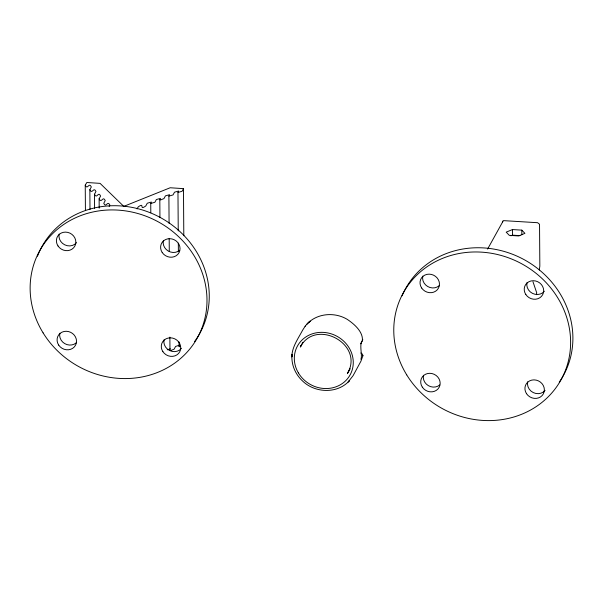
<?xml version="1.0" encoding="UTF-8"?>
<svg xmlns="http://www.w3.org/2000/svg" width="603" height="603" viewBox="0 0 603 603"><rect width="100%" height="100%" fill="white"/><g stroke="black" fill="none" stroke-linecap="round" stroke-linejoin="round"><path stroke-width="0.9" d="M362.938 355.634L360.956 361.152L353.109 375.639L348.097 382.046L349.619 380.485C337.801 394.008 315.233 393.246 302.691 381.126C296.578 375.526 292.508 367.626 291.958 359.305C290.85 348.459 297.874 339.218 302.608 330.195L305.231 326.14M306.935 324.143C316.982 313.13 334.725 311.826 347.207 319.334C354.044 323.894 363.24 331.725 362.38 340.635C358.868 344.562 362.659 355.167 360.911 359.335M360.835 343.454L360.654 343.816L362.365 340.65M539.286 270.008L539.836 266.149L539.542 224.286L537.627 222.711L503.362 220.623L487.593 249.084M536.459 294.671L536.723 292.824L532.962 281.691M150.803 212.791L150.742 203.392L151.376 202.043L147.275 203.226L145.798 205.955C138.554 211.11 145.353 201.809 138.2 206.904L137.092 208.947M159.938 217.585L159.818 199.714L160.451 198.372L156.35 199.555L154.873 202.276L150.773 203.46M169.081 223.314L168.893 196.035L169.533 194.694L165.426 195.877L163.956 198.606L160.7 199.902L159.825 199.751M178.239 230.926L177.968 192.365L178.609 191.023L174.501 192.199L173.031 194.927L168.923 196.111M179.43 345.165L175.579 346.454L174.109 349.182L170.943 350.456L169.978 350.253M180.093 346.755L179.061 346.582M362.787 339.602L362.599 340.22M178.006 192.432L182.106 191.257L183.455 188.641L170.167 187.759L123.781 206.377L100.075 183.372L86.832 182.498L85.242 185.151L85.422 210.515M85.257 185.181C87.503 190.442 88.912 181.722 91.332 186.968L89.855 189.689L89.99 209.445M502.676 221.188L502.623 221.964M301.183 345.466L300.324 347.057L302.812 342.444M300.791 346.175C316.379 318.354 364.717 344.434 347.366 373.641L349.981 368.817M94.588 208.337L94.49 194.226L95.96 191.505C93.578 186.282 92.236 194.89 89.855 189.689M99.186 208.171L99.126 198.764L100.595 196.043C98.108 190.706 97.008 199.608 94.49 194.226M109.128 206.482L109.867 205.118C107.507 199.925 106.113 208.495 103.754 203.309L105.231 200.58C102.812 195.304 101.56 204.07 99.126 198.764M347.939 372.594L349.944 368.885M306.61 324.497L308.367 322.695M305.118 326.283L306.723 324.354M512.444 229.555L506.196 232.155L509.309 235.351L518.67 235.946L524.919 233.338L521.806 230.142L512.444 229.555L512.482 235.162L510.922 235.811M167.272 349.823L170.355 348.836M512.482 235.162L519.974 235.63M360.85 352.996L362.418 354.142L362.961 355.8M521.806 230.142L521.836 234.816M183.478 188.701L183.802 235.735M178.322 243.152L178.382 251.617M179.016 341.916L179.046 346.619M169.187 238.366L169.277 251.534M169.88 337.122L169.971 350.29M439.775 384.94A9.904 9.083 28.4 0 1 428.311 385.619A9.904 9.083 28.4 0 1 423.479 375.285M545.067 390.397A9.904 9.083 28.4 0 1 533.263 392.583A9.904 9.083 28.4 0 1 527.685 381.85M544.373 291.234A9.904 9.083 28.4 0 1 532.57 293.42A9.904 9.083 28.4 0 1 526.992 282.694M439.09 285.784A9.904 9.083 28.4 0 1 427.625 286.463A9.904 9.083 28.4 0 1 422.786 276.129M402.08 295.832A90.066 82.566 28.4 0 1 524.301 259.742A90.066 82.566 28.4 0 1 559.245 382.144M37.461 256.252A90.066 82.566 28.4 0 1 160.247 217.479A90.066 82.566 28.4 0 1 194.588 341.539M76.144 342.911A9.904 9.083 28.4 0 1 64.679 343.582A9.904 9.083 28.4 0 1 59.848 333.255M76.536 242.64A9.904 9.083 28.4 0 1 64.725 244.826A9.904 9.083 28.4 0 1 59.154 234.1M179.656 250.313A9.904 9.083 28.4 0 1 168.199 250.991A9.904 9.083 28.4 0 1 163.36 240.657M181.435 348.361A9.904 9.083 28.4 0 1 169.631 350.547A9.904 9.083 28.4 0 1 164.054 339.821M291.98 355.68L291.89 356.916L292.078 354.368L291.98 355.68M309.331 321.874L308.246 322.831L310.138 321.165L309.331 321.874M526.54 393.706A9.904 9.083 28.4 0 0 543.356 393.857A9.904 9.083 28.4 0 0 534.024 379.875A9.904 9.083 28.4 0 0 526.54 393.706M525.846 294.55A9.904 9.083 28.4 0 0 542.662 294.701A9.904 9.083 28.4 0 0 533.331 280.712A9.904 9.083 28.4 0 0 525.846 294.55M421.64 287.985A9.904 9.083 28.4 0 0 438.456 288.136A9.904 9.083 28.4 0 0 429.125 274.154A9.904 9.083 28.4 0 0 421.64 287.985M422.334 387.149A9.904 9.083 28.4 0 0 439.15 387.299A9.904 9.083 28.4 0 0 429.818 373.31A9.904 9.083 28.4 0 0 422.334 387.149M406.716 374.87A90.066 82.566 28.4 0 0 559.825 381.925A90.066 82.566 28.4 0 0 480.033 252.062A90.066 82.566 28.4 0 0 406.716 374.87M298.364 372.858A30.022 27.519 28.4 0 0 349.416 376.076A30.022 27.519 28.4 0 0 323.6 332.396A30.022 27.519 28.4 0 0 298.364 372.858M43.077 332.833A90.066 82.566 28.4 0 0 196.194 339.896A90.066 82.566 28.4 0 0 116.402 210.025A90.066 82.566 28.4 0 0 43.077 332.833M58.702 345.112A9.904 9.083 28.4 0 0 75.511 345.263A9.904 9.083 28.4 0 0 66.187 331.273A9.904 9.083 28.4 0 0 58.702 345.112M58.009 245.956A9.904 9.083 28.4 0 0 74.825 246.107A9.904 9.083 28.4 0 0 65.493 232.117A9.904 9.083 28.4 0 0 58.009 245.956M162.908 351.677A9.904 9.083 28.4 0 0 179.724 351.828A9.904 9.083 28.4 0 0 170.393 337.838A9.904 9.083 28.4 0 0 162.908 351.677M162.215 252.514A9.904 9.083 28.4 0 0 179.031 252.672A9.904 9.083 28.4 0 0 169.699 238.682A9.904 9.083 28.4 0 0 162.215 252.514"/></g></svg>
